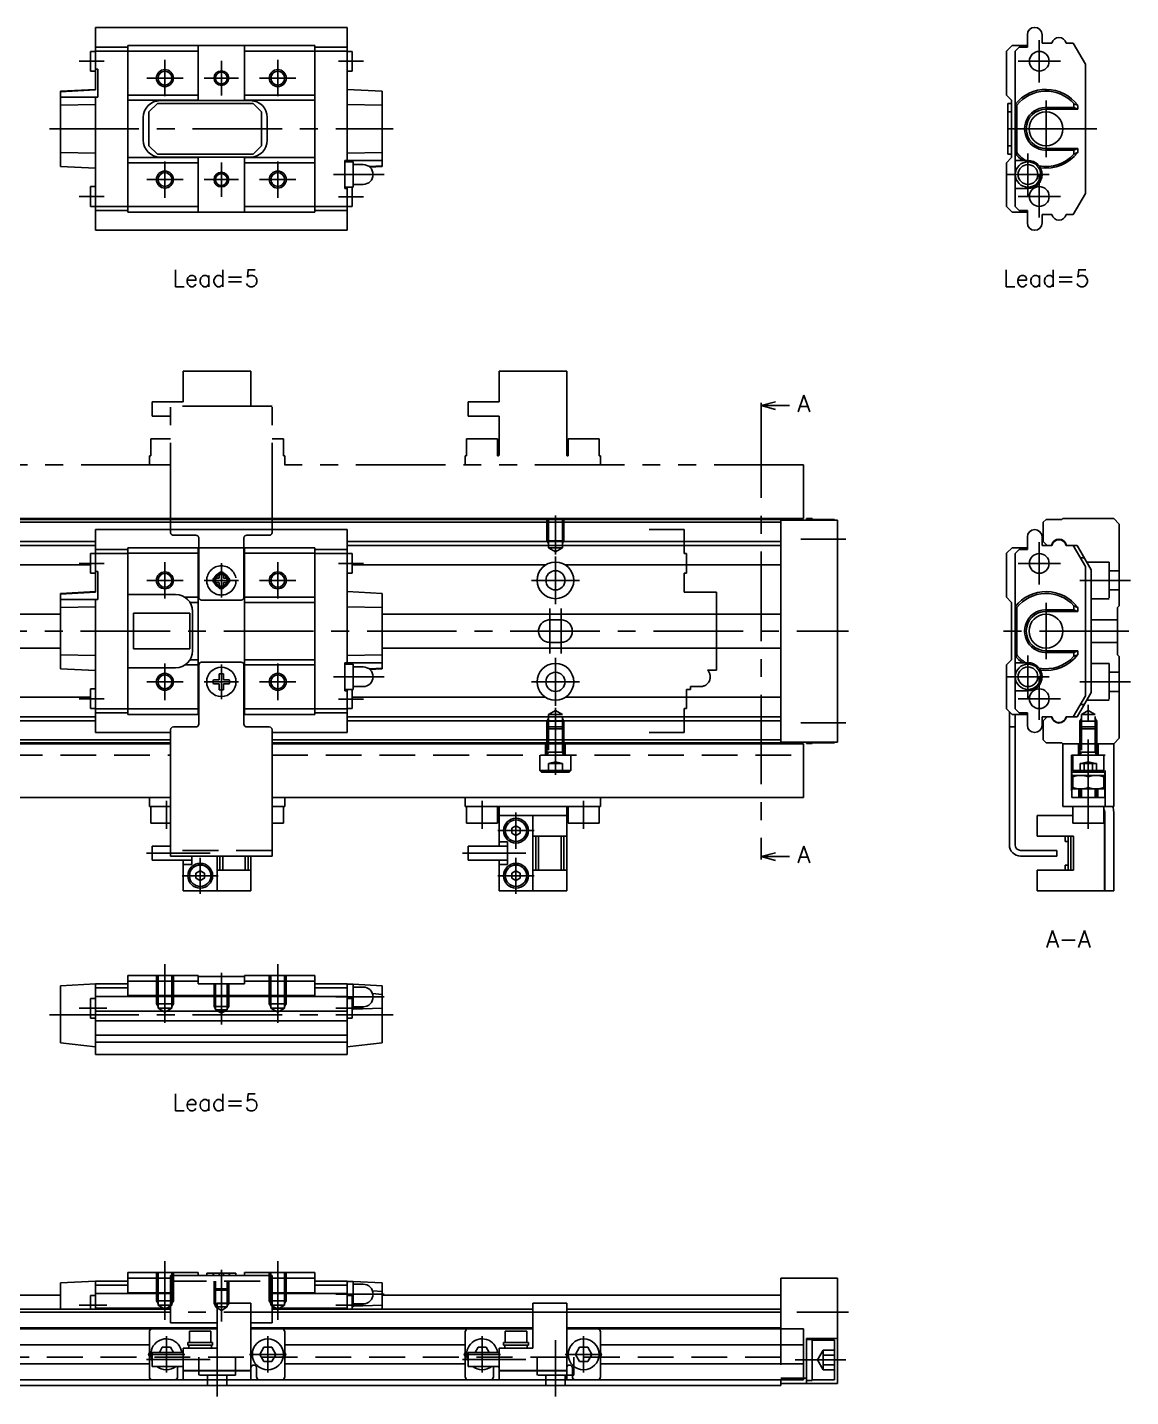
# Model space of a CAD drawing. Extents: x -2 to 387, y -8 to 258.
# Drawn here: x 191.8 to 387.4, y 15.5 to 258.4 of the extents above; entities that cross this region are included whole.
import ezdxf

# ---------------------------------------------------------------- set-up
doc = ezdxf.new("R2010")
doc.units = 0
doc.header["$LTSCALE"] = 0.5
for name, pattern in [('CENTER', [50.8, 31.75, -6.35, 6.35, -6.35]), ('DASHED', [19.05, 12.7, -6.35]), ('PHANTOM', [63.5, 31.75, -6.35, 6.35, -6.35, 6.35, -6.35])]:
    doc.linetypes.add(name, pattern=pattern)
for name, color, linetype in [('MSM_CENTER', 1, 'CENTER'), ('MSM_CONTINUOUS', 7, 'CONTINUOUS'), ('MSM_DASHED', 4, 'DASHED'), ('MSM_IMAGINARY', 6, 'PHANTOM'), ('MSM_NARROW', 5, 'CONTINUOUS'), ('MSM_PART_NUMBER', 7, 'CONTINUOUS')]:
    doc.layers.add(name, color=color, linetype=linetype)
doc.styles.get("Standard").update_dxf_attribs({"font": 'txt.shx', "height": 3, "bigfont": 'bigfont.shx'})

msp = doc.modelspace()

# ---------------------------------------------------------------- linework, layer by layer
at = {"layer": 'MSM_CENTER'}
for p, q in [((371.2, 248.65), (371.2, 256.15)), ((216.15, 246.17), (216.15, 252.63)), ((236.15, 246.17), (236.15, 252.63)), ((200.95, 252.4), (205.35, 252.4)), ((226.15, 246.34), (226.15, 252.46)), ((246.95, 252.4), (251.35, 252.4)), ((374.95, 252.4), (367.45, 252.4)), ((219.38, 249.4), (212.92, 249.4)), ((229.21, 249.4), (223.09, 249.4)), ((239.38, 249.4), (232.92, 249.4)), ((372.4, 235.4), (372.4, 245.4)), ((195.65, 240.4), (256.65, 240.4)), ((381.4, 240.4), (363.6, 240.4)), ((369.2, 228.55), (369.2, 236.05)), ((216.15, 228.17), (216.15, 234.63)), ((226.15, 228.34), (226.15, 234.46)), ((236.15, 228.17), (236.15, 234.63)), ((219.38, 231.4), (212.92, 231.4)), ((229.21, 231.4), (223.09, 231.4)), ((239.38, 231.4), (232.92, 231.4)), ((255.05, 232.3), (246.05, 232.3)), ((372.95, 232.3), (365.45, 232.3)), ((371.2, 224.65), (371.2, 232.15)), ((200.95, 228.4), (205.35, 228.4)), ((246.95, 228.35), (251.35, 228.35)), ((374.95, 228.4), (367.45, 228.4)), ((321.9, 190.8), (321.9, 111.8)), ((285.4, 171.8), (285.4, 164.89)), ((328.9, 167.6), (336.9, 167.6)), ((371.2, 159.55), (371.2, 167.05)), ((200.95, 163.3), (205.35, 163.3)), ((216.15, 157.07), (216.15, 163.53)), ((226.15, 157.24), (226.15, 163.36)), ((236.15, 157.07), (236.15, 163.53)), ((246.95, 163.3), (251.35, 163.3)), ((285.4, 156.05), (285.4, 164.55)), ((374.95, 163.3), (367.45, 163.3)), ((219.38, 160.3), (212.92, 160.3)), ((229.21, 160.3), (223.09, 160.3)), ((239.38, 160.3), (232.92, 160.3)), ((281.15, 160.3), (289.65, 160.3)), ((387.4, 160.3), (378.4, 160.3)), ((372.4, 146.3), (372.4, 156.3)), ((284.4, 155.3), (284.4, 147.3)), ((286.4, 155.3), (286.4, 147.3)), ((-2, 151.3), (337.4, 151.3)), ((387.1, 151.3), (364.3, 151.3)), ((285.4, 138.05), (285.4, 146.55)), ((369.2, 139.45), (369.2, 146.95)), ((216.15, 139.07), (216.15, 145.53)), ((226.15, 139.24), (226.15, 145.36)), ((236.15, 139.07), (236.15, 145.53)), ((219.38, 142.3), (212.92, 142.3)), ((229.21, 142.3), (223.09, 142.3)), ((239.38, 142.3), (232.92, 142.3)), ((255.05, 143.2), (246.05, 143.2)), ((281.15, 142.3), (289.65, 142.3)), ((372.95, 143.2), (365.45, 143.2)), ((371.2, 135.55), (371.2, 143.05)), ((387.4, 142.3), (378.4, 142.3)), ((200.95, 139.3), (205.35, 139.3)), ((246.95, 139.25), (251.35, 139.25)), ((374.95, 139.3), (367.45, 139.3)), ((285.4, 137.71), (285.4, 125.8)), ((379.9, 116.2), (379.9, 138.21)), ((328.9, 135), (336.9, 135)), ((217.15, 116.8), (217.15, 125.82)), ((235.15, 116.8), (235.15, 125.82)), ((216.4, 116.2), (216.4, 121.2)), ((272.4, 116.2), (272.4, 121.2)), ((278.4, 112.7), (278.4, 119.1)), ((290.4, 116.2), (290.4, 121.2)), ((275.2, 115.9), (281.6, 115.9)), ((212.9, 111.9), (224.15, 111.9)), ((268.9, 111.9), (280.15, 111.9)), ((222.4, 104.7), (222.4, 111.1)), ((278.4, 104.7), (278.4, 111.1)), ((219.2, 107.9), (225.6, 107.9)), ((275.2, 107.9), (281.6, 107.9)), ((216.15, 92.2), (216.15, 81.8)), ((226.15, 90.7), (226.15, 81.5)), ((236.15, 92.2), (236.15, 81.8)), ((255.05, 86.4), (246.45, 86.4)), ((195.65, 83.2), (256.65, 83.2)), ((200.95, 84.4), (205.85, 84.4)), ((246.45, 84.4), (251.35, 84.4)), ((216.15, 39.5), (216.15, 29.1)), ((236.15, 39.5), (236.15, 29.1)), ((226.15, 38), (226.15, 28.8)), ((200.95, 31.7), (205.85, 31.7)), ((255.05, 33.7), (246.45, 33.7)), ((246.45, 31.7), (251.35, 31.7)), ((-2, 30.5), (337.4, 30.5)), ((216.4, 19.75), (216.4, 26.25)), ((225.4, 15.5), (225.4, 25.5)), ((234.4, 19.75), (234.4, 26.25)), ((272.4, 19.75), (272.4, 26.25)), ((285.4, 15.5), (285.4, 25.5)), ((290.4, 19.75), (290.4, 26.25)), ((212.9, 22.1), (224.15, 22.1)), ((213.15, 23), (219.65, 23)), ((231.15, 23), (237.65, 23)), ((268.9, 22.1), (280.15, 22.1)), ((269.15, 23), (275.65, 23)), ((287.15, 23), (293.65, 23)), ((327.9, 22), (336.9, 22))]:
    msp.add_line(p, q, dxfattribs=at)
at = {"layer": 'MSM_CONTINUOUS'}
for p, q in [((203.85, 258.4), (203.85, 247.33)), ((248.45, 258.4), (203.85, 258.4)), ((248.45, 258.4), (248.45, 234.8)), ((242.75, 255.2), (209.55, 255.2)), ((209.55, 255.2), (209.55, 225.6)), ((222.05, 245.4), (222.05, 255.2)), ((230.25, 255.2), (230.25, 245.4)), ((242.75, 255.2), (242.75, 225.6)), ((366.4, 255.2), (365.4, 254.2)), ((368.97, 255.2), (366.4, 255.2)), ((368.97, 254.9), (368.97, 255.2)), ((369.1, 257.1), (369.1, 254.9)), ((371.7, 255.6), (371.7, 257.1)), ((373.44, 255.6), (371.7, 255.6)), ((377.24, 255.6), (375.96, 255.6)), ((379.4, 251.86), (377.24, 255.6)), ((202.95, 254.15), (202.95, 250.65)), ((203.85, 254.15), (202.95, 254.15)), ((209.55, 254.9), (203.85, 254.9)), ((209.55, 254.19), (203.85, 254.19)), ((222.05, 254.2), (209.55, 254.2)), ((242.75, 254.2), (230.25, 254.2)), ((248.45, 254.9), (242.75, 254.9)), ((248.45, 254.19), (242.75, 254.19)), ((249.35, 254.15), (248.45, 254.15)), ((249.35, 254.15), (249.35, 250.65)), ((365.4, 254.2), (365.4, 246.4)), ((367.61, 254.9), (366.9, 254.19)), ((366.9, 254.19), (366.9, 226.61)), ((369.1, 254.9), (367.61, 254.9)), ((202.95, 250.65), (203.85, 250.65)), ((204.25, 251), (203.85, 251)), ((204.25, 251), (204.25, 246)), ((248.45, 250.65), (249.35, 250.65)), ((379.4, 228.94), (379.4, 251.86)), ((203.85, 247.4), (197.65, 247.08)), ((203.85, 247.33), (197.65, 246.96)), ((197.65, 233.72), (197.65, 247.08)), ((197.65, 246), (204.25, 246)), ((203.85, 246), (203.85, 222.4)), ((222.05, 246.4), (209.55, 246.4)), ((222.05, 245.5), (209.55, 245.5)), ((215.3, 245.4), (231.3, 245.4)), ((242.75, 246.4), (230.25, 246.4)), ((242.75, 245.5), (230.25, 245.5)), ((254.65, 247.08), (248.45, 247.4)), ((254.65, 247.08), (254.65, 233.72)), ((365.4, 246.4), (366.3, 245.5)), ((366.3, 245.5), (366.3, 235.3)), ((203.85, 244.73), (197.65, 244.59)), ((214.8, 244.9), (213.3, 243.4)), ((213.3, 243.4), (213.3, 237.4)), ((231.8, 244.9), (214.8, 244.9)), ((233.3, 243.4), (231.8, 244.9)), ((233.3, 237.4), (233.3, 243.4)), ((254.65, 244.59), (248.45, 244.73)), ((366.3, 244.9), (365.6, 244.9)), ((365.6, 235.9), (365.6, 244.9)), ((366.3, 243.4), (365.6, 243.4)), ((367.2, 244.59), (366.9, 244.73)), ((367.2, 244.59), (367.2, 236.21)), ((372.4, 243.9), (378.02, 243.9)), ((377.36, 244.19), (372.72, 244.19)), ((377.36, 244.87), (377.36, 244.19)), ((378.02, 243.9), (377.36, 244.19)), ((378.02, 244.57), (378.02, 243.9)), ((212.3, 238.4), (212.3, 242.4)), ((234.3, 242.4), (234.3, 238.4)), ((197.65, 236.21), (203.85, 236.07)), ((213.3, 237.4), (214.8, 235.9)), ((214.8, 235.9), (231.8, 235.9)), ((231.8, 235.9), (233.3, 237.4)), ((248.45, 236.07), (254.65, 236.21)), ((366.3, 237.4), (365.6, 237.4)), ((366.3, 235.9), (365.6, 235.9)), ((366.9, 236.07), (367.2, 236.21)), ((372.4, 236.9), (378.02, 236.9)), ((372.72, 236.61), (377.36, 236.61)), ((377.36, 236.61), (378.02, 236.9)), ((377.36, 236.61), (377.36, 235.93)), ((378.02, 236.9), (378.02, 236.23)), ((197.65, 233.72), (203.85, 233.4)), ((222.05, 235.3), (209.55, 235.3)), ((222.05, 234.4), (209.55, 234.4)), ((231.3, 235.4), (215.3, 235.4)), ((222.05, 225.6), (222.05, 235.4)), ((230.25, 235.4), (230.25, 225.6)), ((242.75, 235.3), (230.25, 235.3)), ((242.75, 234.4), (230.25, 234.4)), ((248.05, 234.8), (248.05, 229.8)), ((254.65, 234.8), (248.05, 234.8)), ((249.55, 234.55), (248.05, 234.55)), ((249.55, 230.05), (249.55, 234.55)), ((251.3, 234.05), (249.55, 234.05)), ((252.35, 233.7), (254.65, 233.84)), ((252.46, 233.61), (254.65, 233.72)), ((366.3, 235.3), (365.4, 234.4)), ((365.4, 234.4), (365.4, 226.6)), ((366.9, 234.8), (369.2, 234.8)), ((202.95, 230.15), (202.95, 226.65)), ((203.85, 230.15), (202.95, 230.15)), ((248.05, 230.05), (249.55, 230.05)), ((248.45, 229.8), (248.05, 229.8)), ((248.45, 230.05), (248.45, 222.4)), ((249.35, 230.05), (249.35, 226.65)), ((249.55, 230.55), (251.3, 230.55)), ((369.2, 229.8), (366.9, 229.8)), ((377.24, 225.2), (379.4, 228.94)), ((202.95, 226.65), (203.85, 226.65)), ((209.55, 226.61), (203.85, 226.61)), ((209.55, 225.9), (203.85, 225.9)), ((222.05, 226.6), (209.55, 226.6)), ((242.75, 226.6), (230.25, 226.6)), ((248.45, 226.61), (242.75, 226.61)), ((248.45, 225.9), (242.75, 225.9)), ((248.45, 226.65), (249.35, 226.65)), ((365.4, 226.6), (366.4, 225.6)), ((366.9, 226.61), (367.61, 225.9)), ((367.61, 225.9), (369.1, 225.9)), ((368.97, 225.6), (368.97, 225.9)), ((369.1, 225.9), (369.1, 223.7)), ((242.75, 225.6), (209.55, 225.6)), ((366.4, 225.6), (368.97, 225.6)), ((371.7, 223.7), (371.7, 225.2)), ((371.7, 225.2), (373.44, 225.2)), ((375.96, 225.2), (377.24, 225.2)), ((203.85, 222.4), (248.45, 222.4)), ((321.9, 191.3), (324.4, 191.97)), ((321.9, 191.8), (321.9, 190.8)), ((324.4, 190.63), (321.9, 191.3)), ((321.9, 191.3), (326.9, 191.3)), ((325.4, 171.3), (125.4, 171.3)), ((325.4, 171.1), (125.4, 171.1)), ((325.4, 170.6), (125.4, 170.6)), ((325.4, 171.3), (325.4, 131.3)), ((335.4, 171), (325.4, 171)), ((329.9, 171), (329.9, 171.25)), ((329.9, 171.25), (330.9, 171.25)), ((330.9, 171), (330.9, 171.25)), ((330.9, 171.1), (334.9, 171.1)), ((334.9, 171), (334.9, 171.1)), ((335.4, 171), (335.4, 131.6)), ((371.9, 170.6), (372.4, 171.1)), ((371.9, 167.2), (371.9, 170.6)), ((372.4, 171.1), (375.2, 171.1)), ((375.2, 171.1), (375.4, 171.3)), ((375.4, 171.3), (384.4, 171.3)), ((384.4, 171.3), (385.4, 170.3)), ((385.4, 170.3), (385.4, 155.8)), ((203.85, 169.3), (203.85, 158.23)), ((248.45, 169.3), (203.85, 169.3)), ((248.45, 169.3), (248.45, 145.7)), ((369.1, 168), (369.1, 165.8)), ((371.7, 166.5), (371.7, 168)), ((203.85, 167.2), (125.4, 167.2)), ((203.85, 166.5), (125.4, 166.5)), ((209.55, 165.8), (203.85, 165.8)), ((242.75, 166.1), (209.55, 166.1)), ((209.55, 166.1), (209.55, 136.5)), ((222.05, 136.5), (222.05, 166.1)), ((230.25, 166.1), (230.25, 136.5)), ((242.75, 166.1), (242.75, 136.5)), ((248.45, 165.8), (242.75, 165.8)), ((325.4, 167.2), (248.45, 167.2)), ((325.4, 166.5), (248.45, 166.5)), ((366.4, 166.1), (365.4, 165.1)), ((368.97, 166.1), (366.4, 166.1)), ((367.61, 165.8), (366.9, 165.09)), ((369.1, 165.8), (367.61, 165.8)), ((368.97, 165.8), (368.97, 166.1)), ((373.44, 166.5), (371.7, 166.5)), ((372.6, 166.5), (371.9, 167.2)), ((377.9, 166.5), (375.96, 166.5)), ((379.4, 162.76), (377.24, 166.5)), ((380.4, 162.17), (377.9, 166.5)), ((202.95, 163.04), (167.15, 163.04)), ((202.95, 165.05), (202.95, 161.55)), ((203.85, 165.05), (202.95, 165.05)), ((209.55, 165.09), (203.85, 165.09)), ((222.05, 165.1), (209.55, 165.1)), ((242.75, 165.1), (230.25, 165.1)), ((248.45, 165.09), (242.75, 165.09)), ((249.35, 165.05), (248.45, 165.05)), ((249.35, 165.05), (249.35, 161.55)), ((283.65, 163.04), (249.35, 163.04)), ((325.4, 163.04), (287.15, 163.04)), ((365.4, 165.1), (365.4, 157.3)), ((366.9, 165.09), (366.9, 137.51)), ((379.17, 164.3), (378.51, 164.3)), ((379.4, 139.84), (379.4, 162.76)), ((202.95, 161.55), (203.85, 161.55)), ((204.25, 161.9), (203.85, 161.9)), ((204.25, 161.9), (204.25, 156.9)), ((248.45, 161.55), (249.35, 161.55)), ((380.4, 140.43), (380.4, 162.17)), ((203.85, 158.3), (197.65, 157.98)), ((203.85, 158.23), (197.65, 157.86)), ((197.65, 144.62), (197.65, 157.98)), ((254.65, 157.98), (248.45, 158.3)), ((254.65, 157.98), (254.65, 144.62)), ((204.25, 156.9), (197.65, 156.9)), ((203.85, 155.63), (197.65, 155.49)), ((203.85, 156.9), (203.85, 133.3)), ((218.05, 157.8), (209.55, 157.8)), ((222.05, 157.3), (219.71, 157.3)), ((222.05, 156.4), (220.59, 156.4)), ((242.75, 157.3), (230.25, 157.3)), ((242.75, 156.4), (230.25, 156.4)), ((254.65, 155.49), (248.45, 155.63)), ((365.4, 157.3), (366.3, 156.4)), ((366.3, 156.4), (366.3, 146.2)), ((367.2, 155.49), (366.9, 155.63)), ((367.2, 155.49), (367.2, 147.11)), ((377.36, 155.77), (377.36, 155.09)), ((378.02, 155.47), (378.02, 154.8)), ((385.4, 155.8), (385.1, 155.5)), ((385.1, 155.5), (385.1, 147.1)), ((197.65, 154.3), (133.4, 154.3)), ((210.55, 154.46), (210.55, 148.14)), ((220.55, 154.46), (210.55, 154.46)), ((220.55, 154.46), (220.55, 148.14)), ((221.05, 154.8), (221.05, 147.8)), ((325.4, 154.3), (254.65, 154.3)), ((372.4, 154.8), (378.02, 154.8)), ((377.36, 155.09), (372.72, 155.09)), ((378.02, 154.8), (377.36, 155.09)), ((133.4, 148.3), (197.65, 148.3)), ((254.65, 148.3), (325.4, 148.3)), ((197.65, 147.11), (203.85, 146.97)), ((210.55, 148.14), (220.55, 148.14)), ((222.05, 146.2), (220.59, 146.2)), ((229.65, 145.8), (222.65, 145.8)), ((242.75, 146.2), (230.25, 146.2)), ((248.45, 146.97), (254.65, 147.11)), ((366.3, 146.2), (365.4, 145.3)), ((366.9, 146.97), (367.2, 147.11)), ((372.4, 147.8), (378.02, 147.8)), ((372.72, 147.51), (377.36, 147.51)), ((377.36, 147.51), (378.02, 147.8)), ((377.36, 147.51), (377.36, 146.83)), ((378.02, 147.8), (378.02, 147.13)), ((385.1, 147.1), (385.4, 146.8)), ((385.4, 146.8), (385.4, 132.3)), ((197.65, 144.62), (203.85, 144.3)), ((209.55, 144.8), (218.05, 144.8)), ((222.05, 145.3), (219.71, 145.3)), ((222.15, 134.8), (222.15, 145.3)), ((225.78, 143.7), (225.78, 142.67)), ((226.52, 142.67), (226.52, 143.7)), ((230.15, 145.3), (230.15, 134.8)), ((242.75, 145.3), (230.25, 145.3)), ((254.65, 145.7), (248.05, 145.7)), ((248.05, 145.7), (248.05, 140.7)), ((249.55, 145.45), (248.05, 145.45)), ((249.55, 140.95), (249.55, 145.45)), ((251.3, 144.95), (249.55, 144.95)), ((252.35, 144.6), (254.65, 144.74)), ((252.46, 144.51), (254.65, 144.62)), ((365.4, 145.3), (365.4, 137.5)), ((366.9, 145.7), (369.2, 145.7)), ((202.95, 141.05), (202.95, 137.55)), ((203.85, 141.05), (202.95, 141.05)), ((225.78, 142.67), (224.75, 142.67)), ((224.75, 141.93), (225.78, 141.93)), ((225.78, 141.93), (225.78, 140.9)), ((227.55, 142.67), (226.52, 142.67)), ((226.52, 140.9), (226.52, 141.93)), ((226.52, 141.93), (227.55, 141.93)), ((248.05, 140.95), (249.55, 140.95)), ((248.45, 140.95), (248.45, 133.3)), ((249.35, 140.95), (249.35, 137.55)), ((249.55, 141.45), (251.3, 141.45)), ((202.95, 139.56), (167.15, 139.56)), ((248.45, 140.7), (248.05, 140.7)), ((283.65, 139.56), (249.35, 139.56)), ((325.4, 139.56), (287.15, 139.56)), ((369.2, 140.7), (366.9, 140.7)), ((377.24, 136.1), (379.4, 139.84)), ((377.9, 136.1), (380.4, 140.43)), ((203.85, 136.1), (125.4, 136.1)), ((202.95, 137.55), (203.85, 137.55)), ((209.55, 137.51), (203.85, 137.51)), ((209.55, 136.8), (203.85, 136.8)), ((222.05, 137.5), (209.55, 137.5)), ((222.15, 136.5), (209.55, 136.5)), ((242.75, 136.5), (230.15, 136.5)), ((242.75, 137.5), (230.25, 137.5)), ((248.45, 137.51), (242.75, 137.51)), ((248.45, 136.8), (242.75, 136.8)), ((248.45, 137.55), (249.35, 137.55)), ((325.4, 136.1), (248.45, 136.1)), ((365.4, 137.5), (366.4, 136.5)), ((365.9, 137), (365.9, 113.4)), ((366.4, 136.5), (368.97, 136.5)), ((366.9, 137.51), (367.61, 136.8)), ((366.9, 113.4), (366.9, 136.5)), ((367.61, 136.8), (369.1, 136.8)), ((368.97, 136.5), (368.97, 136.8)), ((369.1, 136.8), (369.1, 134.6)), ((371.7, 134.6), (371.7, 136.1)), ((371.7, 136.1), (373.44, 136.1)), ((371.9, 135.4), (372.6, 136.1)), ((375.96, 136.1), (377.9, 136.1)), ((379.17, 138.3), (378.51, 138.3)), ((203.85, 135.4), (125.4, 135.4)), ((217.15, 133.8), (217.15, 111.4)), ((217.65, 134.3), (221.65, 134.3)), ((230.65, 134.3), (234.65, 134.3)), ((235.15, 133.8), (235.15, 111.4)), ((325.4, 135.4), (248.45, 135.4)), ((365.9, 134.3), (366.9, 134.3)), ((371.9, 132), (371.9, 135.4)), ((217.15, 131.3), (121.4, 131.3)), ((217.15, 132), (125.4, 132)), ((217.15, 131.5), (125.4, 131.5)), ((203.85, 133.3), (217.15, 133.3)), ((235.15, 133.3), (248.45, 133.3)), ((325.4, 132), (235.15, 132)), ((325.4, 131.5), (235.15, 131.5)), ((329.4, 131.3), (235.15, 131.3)), ((335.4, 131.6), (325.4, 131.6)), ((329.4, 131.3), (329.4, 121.8)), ((329.9, 131.6), (329.9, 131.35)), ((329.9, 131.35), (330.9, 131.35)), ((330.9, 131.6), (330.9, 131.35)), ((330.9, 131.5), (334.9, 131.5)), ((334.9, 131.6), (334.9, 131.5)), ((372.4, 131.5), (371.9, 132)), ((375.2, 131.5), (372.4, 131.5)), ((375.4, 131.3), (375.2, 131.5)), ((375.4, 120.2), (375.4, 131.3)), ((384.4, 131.3), (375.4, 131.3)), ((385.4, 132.3), (384.4, 131.3)), ((384.4, 120.2), (384.4, 131.3)), ((377, 126.3), (382.8, 126.3)), ((377, 121.8), (377, 126.3)), ((377.15, 125.7), (382.65, 125.7)), ((377.15, 125.7), (377.15, 123.3)), ((379.9, 123.55), (379.9, 125.45)), ((382.65, 123.3), (382.65, 125.7)), ((382.8, 121.8), (382.8, 126.3)), ((217.15, 121.8), (121.4, 121.8)), ((213.4, 120.2), (213.4, 121.8)), ((329.4, 121.8), (235.15, 121.8)), ((237.4, 120.2), (237.4, 121.8)), ((269.4, 120.2), (269.4, 121.8)), ((293.4, 120.2), (293.4, 121.8)), ((382.8, 123.3), (377, 123.3)), ((377, 121.8), (382.8, 121.8)), ((378.2, 121.8), (378.2, 123.3)), ((378.4, 123.3), (378.4, 121.8)), ((381.59, 123.31), (381.27, 123.3)), ((381.4, 121.8), (381.4, 123.3)), ((381.6, 123.3), (381.6, 121.8)), ((217.15, 120.2), (213.4, 120.2)), ((213.65, 120.2), (213.65, 117.2)), ((237.4, 120.2), (235.15, 120.2)), ((237.15, 117.2), (237.15, 120.2)), ((293.4, 120.2), (269.4, 120.2)), ((269.65, 120.2), (269.65, 117.2)), ((275.15, 117.2), (275.15, 120.2)), ((275.4, 113.15), (275.4, 120.07)), ((287.4, 120.07), (287.4, 105.2)), ((287.65, 120.2), (287.65, 117.2)), ((293.15, 117.2), (293.15, 120.2)), ((384.4, 120.2), (375.4, 120.2)), ((377.15, 120.2), (377.15, 117.2)), ((382.65, 117.2), (382.65, 120.2)), ((382.8, 119.2), (382.8, 105.2)), ((384.4, 105.2), (384.4, 119.2)), ((213.65, 117.2), (217.15, 117.2)), ((235.15, 117.2), (237.15, 117.2)), ((269.65, 117.2), (275.15, 117.2)), ((287.4, 118.6), (275.4, 118.6)), ((278.4, 116.77), (277.65, 116.33)), ((279.15, 116.33), (278.4, 116.77)), ((281.4, 118.6), (281.4, 105.2)), ((287.65, 117.2), (293.15, 117.2)), ((377.15, 118.6), (370.8, 118.6)), ((370.8, 118.6), (370.8, 114.9)), ((377.15, 117.2), (382.65, 117.2)), ((382.75, 118.6), (382.65, 118.6)), ((382.75, 105.2), (382.75, 118.6)), ((382.75, 118.55), (382.8, 118.55)), ((277.65, 116.33), (277.65, 115.47)), ((277.65, 115.47), (278.4, 115.03)), ((278.4, 115.03), (279.15, 115.47)), ((279.15, 116.33), (279.15, 115.47)), ((287.4, 114.9), (281.4, 114.9)), ((281.9, 108.9), (281.9, 114.9)), ((282.4, 108.9), (282.4, 114.9)), ((286.4, 108.9), (286.4, 114.9)), ((286.9, 108.9), (286.9, 114.9)), ((370.8, 114.9), (377.3, 114.9)), ((375.8, 114.9), (375.8, 114)), ((376.3, 108.9), (376.3, 114.9)), ((376.8, 108.9), (376.8, 114.9)), ((377.3, 114.9), (377.3, 108.9)), ((213.9, 113.15), (213.9, 110.65)), ((217.15, 113.15), (213.9, 113.15)), ((269.9, 113.15), (269.9, 110.65)), ((276.9, 113.15), (269.9, 113.15)), ((276.9, 113.9), (275.4, 113.9)), ((276.9, 109.9), (276.9, 113.9)), ((321.9, 111.3), (324.4, 111.97)), ((321.9, 111.8), (321.9, 110.8)), ((374.3, 112.4), (367.9, 112.4)), ((374.3, 111.4), (374.3, 112.4)), ((375.8, 114), (376.3, 114)), ((213.9, 110.65), (220.9, 110.65)), ((235.15, 111.4), (217.15, 111.4)), ((219.4, 105.2), (219.4, 110.65)), ((219.4, 109.9), (220.9, 109.9)), ((220.9, 109.9), (220.9, 111.4)), ((225.4, 111.4), (225.4, 105.2)), ((225.9, 108.9), (225.9, 111.4)), ((226.4, 108.9), (226.4, 111.4)), ((230.4, 108.9), (230.4, 111.4)), ((230.9, 108.9), (230.9, 111.4)), ((231.4, 111.4), (231.4, 105.2)), ((269.9, 110.65), (276.9, 110.65)), ((275.4, 105.2), (275.4, 110.65)), ((275.4, 109.9), (276.9, 109.9)), ((324.4, 110.63), (321.9, 111.3)), ((321.9, 111.3), (326.9, 111.3)), ((367.9, 111.4), (374.3, 111.4)), ((375.8, 109.8), (375.8, 108.9)), ((376.3, 109.8), (375.8, 109.8)), ((222.4, 108.77), (221.65, 108.33)), ((221.65, 108.33), (221.65, 107.47)), ((221.65, 107.47), (222.4, 107.03)), ((223.15, 108.33), (222.4, 108.77)), ((222.4, 107.03), (223.15, 107.47)), ((223.15, 108.33), (223.15, 107.47)), ((231.4, 108.9), (225.4, 108.9)), ((278.4, 108.77), (277.65, 108.33)), ((277.65, 108.33), (277.65, 107.47)), ((277.65, 107.47), (278.4, 107.03)), ((279.15, 108.33), (278.4, 108.77)), ((278.4, 107.03), (279.15, 107.47)), ((279.15, 108.33), (279.15, 107.47)), ((287.4, 108.9), (281.4, 108.9)), ((377.3, 108.9), (370.8, 108.9)), ((370.8, 108.9), (370.8, 105.2)), ((231.4, 105.2), (219.4, 105.2)), ((287.4, 105.2), (275.4, 105.2)), ((370.8, 105.2), (382.75, 105.2)), ((382.75, 105.25), (382.8, 105.25)), ((382.8, 105.2), (384.4, 105.2)), ((222.05, 90.2), (209.55, 90.2)), ((209.55, 90.2), (209.55, 86.63)), ((222.05, 88.7), (222.05, 90.2)), ((222.05, 90), (230.25, 90)), ((230.25, 88.7), (230.25, 90.2)), ((242.75, 90.2), (230.25, 90.2)), ((242.75, 90.2), (242.75, 86.63)), ((197.65, 88.4), (203.85, 88.7)), ((197.65, 78.24), (197.65, 88.4)), ((209.55, 88.7), (203.85, 88.7)), ((203.85, 88.7), (203.85, 76.2)), ((209.55, 87.99), (203.85, 87.99)), ((222.05, 89.2), (209.55, 89.2)), ((222.05, 88.7), (230.25, 88.7)), ((242.75, 89.2), (230.25, 89.2)), ((248.45, 88.7), (242.75, 88.7)), ((248.45, 87.99), (242.75, 87.99)), ((248.45, 88.7), (249.47, 88.65)), ((248.45, 88.7), (248.45, 76.2)), ((249.55, 88.65), (248.45, 88.65)), ((249.55, 88.65), (254.65, 88.4)), ((249.55, 84.15), (249.55, 88.65)), ((251.3, 88.15), (249.55, 88.15)), ((254.65, 88.4), (254.65, 78.24)), ((203.85, 86.15), (202.95, 86.15)), ((202.95, 86.15), (202.95, 82.65)), ((248.45, 86.5), (203.85, 86.5)), ((242.75, 86.63), (209.55, 86.63)), ((249.35, 86.15), (248.45, 86.15)), ((249.35, 86.15), (249.35, 82.65)), ((254.65, 86.83), (252.95, 86.99)), ((202.95, 82.65), (203.85, 82.65)), ((248.45, 83.9), (203.85, 83.9)), ((248.45, 82.65), (249.35, 82.65)), ((249.35, 84.15), (249.55, 84.15)), ((249.55, 84.65), (251.3, 84.65)), ((249.55, 84.23), (254.65, 84.43)), ((248.45, 82.16), (203.85, 82.16)), ((203.85, 77.58), (197.65, 78.24)), ((248.45, 79.64), (203.85, 79.64)), ((248.45, 78.36), (203.85, 78.36)), ((254.65, 78.24), (248.45, 77.58)), ((248.45, 76.2), (203.85, 76.2)), ((209.55, 37.5), (209.55, 33.93)), ((222.05, 37.5), (209.55, 37.5)), ((217.15, 36.5), (209.55, 36.5)), ((235.15, 37), (217.15, 37)), ((217.15, 37), (217.15, 28.6)), ((222.05, 37), (222.05, 37.5)), ((223.55, 37.4), (223.55, 37)), ((228.75, 37.4), (223.55, 37.4)), ((228.75, 37), (228.75, 37.4)), ((242.75, 37.5), (230.25, 37.5)), ((230.25, 37.5), (230.25, 37)), ((235.15, 37), (235.15, 28.6)), ((242.75, 36.5), (235.15, 36.5)), ((242.75, 37.5), (242.75, 33.93)), ((335.4, 36.5), (325.4, 36.5)), ((325.4, 36.5), (325.4, 27.5)), ((335.4, 36.5), (335.4, 17.8)), ((197.65, 35.7), (203.85, 36)), ((197.65, 31), (197.65, 35.7)), ((209.55, 36), (203.85, 36)), ((203.85, 36), (203.85, 31)), ((209.55, 35.29), (203.85, 35.29)), ((248.45, 36), (242.75, 36)), ((248.45, 35.29), (242.75, 35.29)), ((248.45, 36), (249.47, 35.95)), ((248.45, 36), (248.45, 31)), ((249.55, 35.95), (248.45, 35.95)), ((249.55, 35.95), (254.65, 35.7)), ((249.55, 31.45), (249.55, 35.95)), ((251.3, 35.45), (249.55, 35.45)), ((254.65, 34.13), (252.95, 34.29)), ((254.65, 35.7), (254.65, 31)), ((197.65, 33.5), (127.4, 33.5)), ((203.85, 33.45), (202.95, 33.45)), ((202.95, 33.45), (202.95, 31)), ((217.15, 33.8), (203.85, 33.8)), ((217.15, 33.93), (209.55, 33.93)), ((231.4, 32.1), (225.4, 32.1)), ((225.4, 32.1), (225.4, 24.1)), ((231.4, 32.1), (231.4, 18.5)), ((242.75, 33.93), (235.15, 33.93)), ((248.45, 33.8), (235.15, 33.8)), ((249.35, 33.45), (248.45, 33.45)), ((249.35, 33.45), (249.35, 31)), ((249.55, 31.95), (251.3, 31.95)), ((249.55, 31.53), (254.65, 31.73)), ((325.4, 33.5), (254.65, 33.5)), ((287.4, 32.1), (281.4, 32.1)), ((281.4, 32.1), (281.4, 24.1)), ((287.4, 32.1), (287.4, 18.5)), ((217.15, 31), (175.4, 31)), ((217.15, 30.5), (175.4, 30.5)), ((217.15, 31.2), (203.85, 31.2)), ((248.45, 31.2), (235.15, 31.2)), ((281.4, 31), (235.15, 31)), ((281.4, 30.5), (235.15, 30.5)), ((249.35, 31.45), (249.55, 31.45)), ((325.4, 31), (287.4, 31)), ((325.4, 30.5), (287.4, 30.5)), ((225.4, 27.7), (175.4, 27.7)), ((225.4, 27.5), (175.4, 27.5)), ((213.4, 27), (213.4, 19)), ((225.4, 28.6), (217.15, 28.6)), ((220.5, 27.1), (220.5, 25.1)), ((224.3, 27.1), (220.5, 27.1)), ((224.3, 25.1), (224.3, 27.1)), ((235.15, 28.6), (231.4, 28.6)), ((281.4, 27.7), (231.4, 27.7)), ((281.4, 27.5), (231.4, 27.5)), ((237.4, 19), (237.4, 27)), ((269.4, 27), (269.4, 19)), ((276.5, 27.1), (276.5, 25.1)), ((280.3, 27.1), (276.5, 27.1)), ((280.3, 25.1), (280.3, 27.1)), ((325.4, 27.7), (287.4, 27.7)), ((329.4, 27.5), (287.4, 27.5)), ((293.4, 19), (293.4, 27)), ((329.4, 27.5), (329.4, 18.5)), ((213.4, 24.7), (181.4, 24.7)), ((220.2, 25.1), (220.2, 24.6)), ((224.6, 25.1), (220.2, 25.1)), ((224.6, 24.6), (220.2, 24.6)), ((220.4, 24.6), (220.4, 24.1)), ((224.4, 24.1), (224.4, 24.6)), ((224.6, 24.6), (224.6, 25.1)), ((269.4, 24.7), (237.4, 24.7)), ((276.2, 25.1), (276.2, 24.6)), ((280.6, 25.1), (276.2, 25.1)), ((280.6, 24.6), (276.2, 24.6)), ((276.4, 24.6), (276.4, 24.1)), ((280.4, 24.1), (280.4, 24.6)), ((280.6, 24.6), (280.6, 25.1)), ((329.4, 24.7), (293.4, 24.7)), ((335.4, 25.8), (329.9, 25.8)), ((329.9, 25.8), (329.9, 17.8)), ((330.9, 25.65), (329.9, 25.65)), ((330.9, 25.65), (330.9, 18.35)), ((334.9, 25.5), (330.9, 25.5)), ((334.9, 25.5), (334.9, 18.5)), ((213.4, 23.3), (213.22, 23)), ((213.22, 23), (213.4, 22.7)), ((219.4, 23.35), (213.9, 23.35)), ((213.9, 23.35), (213.9, 20.85)), ((215.68, 24.25), (215.16, 23.35)), ((215.68, 24.25), (217.12, 24.25)), ((217.64, 23.35), (217.12, 24.25)), ((225.4, 24.1), (219.4, 24.1)), ((219.4, 18.5), (219.4, 24.1)), ((233.68, 24.25), (232.96, 23)), ((232.96, 23), (233.68, 21.75)), ((233.68, 24.25), (235.12, 24.25)), ((235.84, 23), (235.12, 24.25)), ((235.12, 21.75), (235.84, 23)), ((237.58, 23), (237.4, 23.3)), ((237.4, 22.7), (237.58, 23)), ((269.4, 23.3), (269.22, 23)), ((269.22, 23), (269.4, 22.7)), ((275.4, 23.35), (269.9, 23.35)), ((269.9, 23.35), (269.9, 20.85)), ((271.68, 24.25), (271.16, 23.35)), ((271.68, 24.25), (273.12, 24.25)), ((273.64, 23.35), (273.12, 24.25)), ((281.4, 24.1), (275.4, 24.1)), ((275.4, 18.5), (275.4, 24.1)), ((289.68, 24.25), (288.96, 23)), ((288.96, 23), (289.68, 21.75)), ((289.68, 24.25), (291.12, 24.25)), ((291.84, 23), (291.12, 24.25)), ((291.12, 21.75), (291.84, 23)), ((293.58, 23), (293.4, 23.3)), ((293.4, 22.7), (293.58, 23)), ((213.4, 21.3), (181.4, 21.3)), ((213.9, 20.85), (219.4, 20.85)), ((218.4, 19), (218.4, 20.6)), ((219.4, 20.15), (231.4, 20.15)), ((219.4, 20.1), (231.4, 20.1)), ((219.45, 20.15), (219.45, 20.1)), ((231.35, 20.15), (231.35, 20.1)), ((232.4, 20.6), (232.4, 19)), ((233.68, 21.75), (235.12, 21.75)), ((269.4, 21.3), (237.4, 21.3)), ((269.9, 20.85), (275.4, 20.85)), ((274.4, 19), (274.4, 20.6)), ((275.4, 20.15), (287.4, 20.15)), ((275.4, 20.1), (287.4, 20.1)), ((275.45, 20.15), (275.45, 20.1)), ((287.35, 20.15), (287.35, 20.1)), ((288.4, 20.6), (288.4, 19)), ((289.68, 21.75), (291.12, 21.75)), ((329.4, 21.3), (293.4, 21.3)), ((329.4, 18.5), (121.4, 18.5)), ((325.4, 17.5), (125.4, 17.5)), ((329.9, 18.8), (325.4, 18.8)), ((325.4, 18.5), (325.4, 17.5)), ((335.4, 17.8), (325.4, 17.8)), ((329.9, 18.35), (330.9, 18.35)), ((330.9, 18.5), (334.9, 18.5))]:
    msp.add_line(p, q, dxfattribs=at)
for centre, radius in [((371.2, 252.4), 1.75), ((216.15, 249.4), 1.23), ((226.15, 249.4), 1.06), ((236.15, 249.4), 1.23), ((372.4, 240.4), 3), ((369.2, 232.3), 2.25), ((369.2, 232.3), 1.75), ((216.15, 231.4), 1.23), ((226.15, 231.4), 1.06), ((236.15, 231.4), 1.23), ((371.2, 228.4), 1.75), ((285.4, 160.3), 3.25), ((371.2, 163.3), 1.75), ((216.15, 160.3), 1.23), ((226.15, 160.3), 1.06), ((236.15, 160.3), 1.23), ((285.4, 160.3), 1.7), ((372.4, 151.3), 3), ((216.15, 142.3), 1.23), ((226.15, 142.3), 2.6), ((236.15, 142.3), 1.23), ((285.4, 142.3), 3.25), ((285.4, 142.3), 1.7), ((369.2, 143.2), 2.25), ((369.2, 143.2), 1.75), ((371.2, 139.3), 1.75), ((278.4, 115.9), 2.2), ((278.4, 115.9), 1.9), ((222.4, 107.9), 2.2), ((222.4, 107.9), 1.9), ((278.4, 107.9), 2.2), ((278.4, 107.9), 1.9), ((234.4, 23), 2.75), ((290.4, 23), 2.75)]:
    msp.add_circle(centre, radius, dxfattribs=at)
for centre, radius, start, end in [((370.4, 257.1), 1.3, 0, 180), ((374.7, 255.3), 1.3, 13.3424, 166.6576), ((215.3, 242.4), 3, 90, 180), ((231.3, 242.4), 3, 0, 90), ((372.4, 240.4), 7, 36.5962, 141.7868), ((372.4, 240.4), 6.68, 42.0402, 141.1265), ((372.4, 240.4), 3.8, 85.1074, 274.8926), ((372.4, 240.4), 3.5, 90, 270), ((372.98, 234.21), 11.52, 64.0671, 67.6778), ((215.3, 238.4), 3, 180, 270), ((231.3, 238.4), 3, 270, 0), ((372.4, 240.4), 7, 218.2132, 233.1301), ((372.4, 240.4), 6.68, 218.8735, 237.0286), ((372.4, 240.4), 6.68, 259.3812, 317.9598), ((372.4, 240.4), 7, 261.8617, 323.4038), ((375.27, 241.47), 5.92, 290.6125, 297.6426), ((251.3, 232.3), 1.75, 270, 90), ((369.2, 232.3), 2.5, 270, 90), ((370.4, 223.7), 1.3, 180, 0), ((374.7, 225.5), 1.3, 193.3424, 346.6576), ((370.4, 168), 1.3, 0, 180), ((374.7, 166.3), 1.32, 8.7147, 171.2853), ((374.7, 166.2), 1.3, 13.3424, 166.6576), ((372.4, 151.3), 7, 36.5962, 141.7868), ((372.4, 151.3), 6.68, 42.0402, 141.1265), ((218.05, 154.8), 3, 0, 90), ((372.98, 145.11), 11.52, 64.0671, 67.6778), ((372.4, 151.3), 3.8, 85.1074, 274.8926), ((372.4, 151.3), 3.5, 90, 270), ((218.05, 147.8), 3, 270, 0), ((222.65, 145.3), 0.5, 90, 180), ((229.65, 145.3), 0.5, 0, 90), ((372.4, 151.3), 7, 218.2132, 233.1301), ((372.4, 151.3), 6.68, 218.8735, 237.0286), ((372.4, 151.3), 6.68, 259.3812, 317.9598), ((372.4, 151.3), 7, 261.8617, 323.4038), ((375.27, 152.37), 5.92, 290.6125, 297.6426), ((226.15, 142.3), 1.45, 75.2162, 104.7838), ((251.3, 143.2), 1.75, 270, 90), ((369.2, 143.2), 2.5, 270, 90), ((226.15, 142.3), 1.45, 165.2162, 194.7838), ((226.15, 142.3), 1.45, 255.2162, 284.7838), ((226.15, 142.3), 1.45, 345.2162, 14.7838), ((374.7, 136.3), 1.32, 188.7147, 351.2853), ((374.7, 136.4), 1.3, 193.3424, 346.6576), ((217.65, 133.8), 0.5, 90, 180), ((221.65, 134.8), 0.5, 270, 0), ((230.65, 134.8), 0.5, 180, 270), ((234.65, 133.8), 0.5, 0, 90), ((370.4, 134.6), 1.3, 180, 0), ((378.52, 121.73), 3.97, 69.7438, 110.2562), ((381.27, 121.73), 3.97, 69.7438, 110.2562), ((378.52, 127.27), 3.97, 249.7438, 290.2562), ((381.27, 127.27), 3.97, 249.7438, 290.2562), ((275.14, 119.89), 0.311, 34.723, 88.9034), ((287.66, 119.88), 0.318, 91.7128, 144.6608), ((381.8, 119.2), 1, 0, 31.7883), ((381.8, 119.2), 2.6, 0, 22.6199), ((367.9, 113.4), 2, 180, 270), ((367.9, 113.4), 1, 180, 270), ((251.3, 86.4), 1.75, 270, 90), ((251.3, 33.7), 1.75, 270, 90), ((213.9, 27), 0.5, 90, 180), ((236.9, 27), 0.5, 0, 90), ((269.9, 27), 0.5, 90, 180), ((292.9, 27), 0.5, 0, 90), ((216.4, 23), 2.75, 7.312, 204.62), ((272.4, 23), 2.75, 7.312, 204.62), ((216.4, 23), 2.75, 231.4273, 308.5727), ((218.9, 20.6), 0.5, 150, 180), ((218.9, 20.6), 0.5, 0, 30), ((231.9, 20.6), 0.5, 0, 180), ((272.4, 23), 2.75, 231.4273, 308.5727), ((274.9, 20.6), 0.5, 150, 180), ((274.9, 20.6), 0.5, 0, 30), ((287.9, 20.6), 0.5, 0, 180), ((213.9, 19), 0.5, 180, 270), ((217.9, 19), 0.5, 270, 0), ((232.9, 19), 0.5, 180, 270), ((236.9, 19), 0.5, 270, 0), ((269.9, 19), 0.5, 180, 270), ((273.9, 19), 0.5, 270, 0), ((288.9, 19), 0.5, 180, 270), ((292.9, 19), 0.5, 270, 0)]:
    msp.add_arc(centre, radius, start, end, dxfattribs=at)
at = {"layer": 'MSM_DASHED'}
for p, q in [((283.9, 171.3), (283.9, 167.3)), ((284.17, 171.3), (284.17, 166.1)), ((286.63, 166.1), (286.63, 171.3)), ((286.9, 171.3), (286.9, 167.3)), ((283.9, 167.3), (286.9, 167.3)), ((283.9, 167.3), (284.17, 166.83)), ((284.17, 166.1), (286.63, 166.1)), ((284.17, 166.1), (285.4, 165.39)), ((285.4, 165.39), (286.63, 166.1)), ((286.9, 167.3), (286.63, 166.83)), ((383.6, 163.55), (379.6, 163.55)), ((383.6, 163.55), (383.6, 157.05)), ((385.4, 162), (383.6, 162)), ((383.6, 158.6), (385.4, 158.6)), ((380.4, 157.05), (383.6, 157.05)), ((286.4, 153.3), (284.4, 153.3)), ((380.4, 153.3), (385.1, 153.3)), ((284.4, 149.3), (286.4, 149.3)), ((380.4, 149.3), (385.1, 149.3)), ((383.6, 145.55), (380.4, 145.55)), ((383.6, 145.55), (383.6, 139.05)), ((385.4, 144), (383.6, 144)), ((379.6, 139.05), (383.6, 139.05)), ((383.6, 140.6), (385.4, 140.6)), ((285.4, 137.21), (284.17, 136.5)), ((286.63, 136.5), (284.17, 136.5)), ((284.17, 136.5), (284.17, 129.8)), ((286.63, 136.5), (285.4, 137.21)), ((286.63, 129.8), (286.63, 136.5)), ((379.9, 137.21), (378.67, 136.5)), ((381.13, 136.5), (378.67, 136.5)), ((378.67, 136.5), (378.67, 129.8)), ((381.13, 136.5), (379.9, 137.21)), ((381.13, 129.8), (381.13, 136.5)), ((283.9, 135.3), (284.17, 135.77)), ((286.9, 135.3), (283.9, 135.3)), ((283.9, 129.3), (283.9, 135.3)), ((284.17, 134.3), (283.9, 133.99)), ((283.9, 133.99), (286.9, 133.99)), ((284.17, 134.3), (286.63, 134.3)), ((286.9, 135.3), (286.63, 135.77)), ((286.9, 133.99), (286.63, 134.3)), ((286.9, 129.3), (286.9, 135.3)), ((378.4, 135.3), (378.67, 135.77)), ((381.4, 135.3), (378.4, 135.3)), ((378.4, 129.3), (378.4, 135.3)), ((378.67, 134.3), (378.4, 133.99)), ((378.4, 133.99), (381.4, 133.99)), ((378.67, 134.3), (381.13, 134.3)), ((381.4, 135.3), (381.13, 135.77)), ((381.4, 133.99), (381.13, 134.3)), ((381.4, 129.3), (381.4, 135.3)), ((283.65, 131.3), (283.65, 129.3)), ((287.15, 129.3), (287.15, 131.3)), ((378.15, 131.3), (378.15, 129.3)), ((381.65, 129.3), (381.65, 131.3)), ((121.4, 129.3), (217.15, 129.3)), ((235.15, 129.3), (329.4, 129.3)), ((282.65, 129.3), (282.65, 126.6)), ((286.9, 129.8), (283.9, 129.8)), ((283.9, 129.3), (284.17, 129.8)), ((286.9, 129.3), (286.63, 129.8)), ((288.15, 126.6), (288.15, 129.3)), ((376.9, 129.3), (376.9, 120.2)), ((376.9, 129.3), (382.9, 129.3)), ((377.15, 129.3), (377.15, 126.6)), ((381.4, 129.8), (378.4, 129.8)), ((378.4, 129.3), (378.67, 129.8)), ((381.4, 129.3), (381.13, 129.8)), ((382.65, 126.6), (382.65, 129.3)), ((382.9, 120.2), (382.9, 129.3)), ((282.65, 126.6), (282.95, 126.3)), ((282.65, 126.6), (288.15, 126.6)), ((285.4, 128.13), (284.15, 127.8)), ((284.15, 127.8), (284.15, 126.3)), ((284.15, 127.8), (286.65, 127.8)), ((286.65, 127.8), (285.4, 128.13)), ((285.4, 127.8), (285.4, 126.3)), ((286.65, 127.8), (286.65, 126.3)), ((287.85, 126.3), (288.15, 126.6)), ((377.15, 126.6), (377.45, 126.3)), ((377.15, 126.6), (382.65, 126.6)), ((378.46, 127.8), (378.46, 126.3)), ((378.46, 127.8), (381.34, 127.8)), ((379.9, 128.13), (378.65, 127.8)), ((379.18, 127.8), (379.18, 126.3)), ((381.15, 127.8), (379.9, 128.13)), ((379.9, 127.8), (379.9, 126.3)), ((380.62, 127.8), (380.62, 126.3)), ((381.34, 127.8), (381.34, 126.3)), ((382.35, 126.3), (382.65, 126.6)), ((282.95, 126.3), (287.85, 126.3)), ((235.15, 112.4), (217.15, 112.4)), ((214.65, 90.2), (214.65, 85.2)), ((214.92, 90.2), (214.92, 84.41)), ((217.38, 90.2), (217.38, 84.41)), ((217.65, 90.2), (217.65, 85.2)), ((234.65, 90.2), (234.65, 85.2)), ((234.92, 90.2), (234.92, 84.41)), ((237.38, 90.2), (237.38, 84.41)), ((237.65, 90.2), (237.65, 85.2)), ((224.85, 88.7), (224.85, 84.7)), ((225.09, 88.7), (225.09, 84.11)), ((227.21, 88.7), (227.21, 84.11)), ((227.45, 88.7), (227.45, 84.7)), ((214.65, 85.2), (217.65, 85.2)), ((214.65, 85.2), (214.92, 84.73)), ((217.65, 85.2), (217.38, 84.73)), ((234.65, 85.2), (237.65, 85.2)), ((234.65, 85.2), (234.92, 84.73)), ((237.65, 85.2), (237.38, 84.73)), ((214.92, 84.41), (217.38, 84.41)), ((214.92, 84.41), (216.15, 83.7)), ((217.38, 84.41), (216.15, 83.7)), ((224.85, 84.7), (227.45, 84.7)), ((224.85, 84.7), (225.09, 84.28)), ((225.09, 84.11), (227.21, 84.11)), ((225.09, 84.11), (226.15, 83.5)), ((227.21, 84.11), (226.15, 83.5)), ((227.45, 84.7), (227.21, 84.28)), ((234.92, 84.41), (237.38, 84.41)), ((234.92, 84.41), (236.15, 83.7)), ((237.38, 84.41), (236.15, 83.7)), ((214.65, 37.5), (214.65, 32.5)), ((214.92, 37.5), (214.92, 31.71)), ((217.38, 37.5), (217.38, 31.71)), ((217.65, 37.5), (217.65, 32.5)), ((224.7, 37.4), (224.7, 37)), ((224.75, 37), (224.75, 37.4)), ((225.78, 37), (225.78, 37.4)), ((226.52, 37), (226.52, 37.4)), ((227.55, 37), (227.55, 37.4)), ((227.6, 37), (227.6, 37.4)), ((234.65, 37.5), (234.65, 32.5)), ((234.92, 37.5), (234.92, 31.71)), ((237.38, 37.5), (237.38, 31.71)), ((237.65, 37.5), (237.65, 32.5)), ((217.15, 36), (235.15, 36)), ((224.85, 36), (224.85, 32)), ((227.45, 34.64), (224.85, 34.64)), ((224.85, 34.64), (225.09, 34.4)), ((225.09, 36), (225.09, 31.41)), ((227.21, 34.4), (225.09, 34.4)), ((227.21, 36), (227.21, 31.41)), ((227.21, 34.4), (227.45, 34.64)), ((227.45, 36), (227.45, 32)), ((214.65, 32.5), (217.65, 32.5)), ((214.65, 32.5), (214.92, 32.03)), ((214.92, 31.71), (217.38, 31.71)), ((214.92, 31.71), (216.15, 31)), ((217.38, 31.71), (216.15, 31)), ((217.65, 32.5), (217.38, 32.03)), ((224.85, 32), (227.45, 32)), ((224.85, 32), (225.09, 31.58)), ((227.45, 32), (227.21, 31.58)), ((234.65, 32.5), (237.65, 32.5)), ((234.65, 32.5), (234.92, 32.03)), ((234.92, 31.71), (237.38, 31.71)), ((234.92, 31.71), (236.15, 31)), ((237.38, 31.71), (236.15, 31)), ((237.65, 32.5), (237.38, 32.03)), ((225.09, 31.41), (227.21, 31.41)), ((225.09, 31.41), (226.15, 30.8)), ((227.21, 31.41), (226.15, 30.8)), ((325.4, 27.5), (325.4, 18.5)), ((325.4, 22.5), (125.4, 22.5)), ((222.15, 22.5), (222.15, 19.3)), ((228.65, 19.3), (228.65, 22.5)), ((282.15, 22.5), (282.15, 19.3)), ((288.65, 19.3), (288.65, 22.5)), ((332.9, 23.73), (331.9, 22)), ((332.9, 20.27), (331.9, 22)), ((332.9, 23.73), (334.9, 23.73)), ((332.9, 23.73), (332.9, 20.27)), ((332.9, 22.87), (334.9, 22.87)), ((332.9, 21.13), (334.9, 21.13)), ((332.9, 20.27), (334.9, 20.27)), ((228.65, 19.3), (222.15, 19.3)), ((223.7, 19.3), (223.7, 17.5)), ((227.1, 17.5), (227.1, 19.3)), ((288.65, 19.3), (282.15, 19.3)), ((283.7, 19.3), (283.7, 17.5)), ((287.1, 17.5), (287.1, 19.3))]:
    msp.add_line(p, q, dxfattribs=at)
for centre, start, end in [((284.4, 151.3), 90, 270), ((286.4, 151.3), 270, 90)]:
    msp.add_arc(centre, 2, start, end, dxfattribs=at)
at = {"layer": 'MSM_IMAGINARY'}
for p, q in [((219.4, 197.4), (219.4, 191.95)), ((231.4, 197.4), (219.4, 197.4)), ((231.4, 191.2), (231.4, 197.4)), ((275.4, 197.4), (275.4, 191.95)), ((287.4, 197.4), (275.4, 197.4)), ((287.4, 182.53), (287.4, 197.4)), ((213.9, 189.45), (213.9, 191.95)), ((213.9, 191.95), (219.4, 191.95)), ((269.9, 189.45), (269.9, 191.95)), ((269.9, 191.95), (275.4, 191.95)), ((235.15, 191.2), (217.15, 191.2)), ((217.15, 168.8), (217.15, 191.2)), ((235.15, 168.8), (235.15, 191.2)), ((217.15, 189.45), (213.9, 189.45)), ((275.4, 189.45), (269.9, 189.45)), ((275.4, 189.45), (275.4, 182.53)), ((213.65, 185.4), (217.15, 185.4)), ((213.65, 182.4), (213.65, 185.4)), ((235.15, 185.4), (237.15, 185.4)), ((237.15, 185.4), (237.15, 182.4)), ((269.65, 185.4), (275.15, 185.4)), ((269.65, 182.4), (269.65, 185.4)), ((275.15, 185.4), (275.15, 182.4)), ((287.65, 185.4), (293.15, 185.4)), ((287.65, 182.4), (287.65, 185.4)), ((293.15, 185.4), (293.15, 182.4)), ((213.65, 182.4), (213.4, 182.4)), ((213.4, 182.4), (213.4, 180.8)), ((237.4, 182.4), (237.15, 182.4)), ((237.4, 182.4), (237.4, 180.8)), ((269.4, 182.4), (269.4, 180.8)), ((269.65, 182.4), (269.4, 182.4)), ((293.4, 182.4), (293.15, 182.4)), ((293.4, 182.4), (293.4, 180.8)), ((217.15, 180.8), (121.4, 180.8)), ((329.4, 180.8), (235.15, 180.8)), ((329.4, 171.3), (329.4, 180.8)), ((329.4, 171.3), (325.4, 171.3)), ((217.65, 168.3), (221.65, 168.3)), ((222.15, 167.8), (222.15, 157.3)), ((230.15, 157.3), (230.15, 167.8)), ((230.65, 168.3), (234.65, 168.3)), ((308.25, 169.3), (302.05, 169.3)), ((308.25, 169.3), (308.25, 165.05)), ((308.65, 165.05), (308.25, 165.05)), ((308.65, 165.05), (308.65, 161.55)), ((224.75, 160.67), (225.78, 160.67)), ((225.78, 160.67), (225.78, 161.7)), ((226.52, 161.7), (226.52, 160.67)), ((226.52, 160.67), (227.55, 160.67)), ((308.25, 161.55), (308.65, 161.55)), ((308.25, 161.55), (308.25, 158.2)), ((225.78, 159.93), (224.75, 159.93)), ((225.78, 158.9), (225.78, 159.93)), ((227.55, 159.93), (226.52, 159.93)), ((226.52, 159.93), (226.52, 158.9)), ((313.95, 158.2), (308.25, 158.2)), ((313.95, 158.2), (313.95, 144.4)), ((229.65, 156.8), (222.65, 156.8)), ((312.37, 144.4), (313.95, 144.4)), ((308.65, 140.95), (308.65, 137.55)), ((308.65, 140.95), (309.35, 140.95)), ((309.35, 141.45), (311.1, 141.45)), ((309.35, 140.95), (309.35, 141.45)), ((308.25, 137.55), (308.65, 137.55)), ((308.25, 137.55), (308.25, 133.3)), ((302.05, 133.3), (308.25, 133.3))]:
    msp.add_line(p, q, dxfattribs=at)
msp.add_circle((226.15, 160.3), 2.6, dxfattribs=at)
for centre, radius, start, end in [((275.2, 182.61), 0.214, 256.5646, 339.8089), ((287.6, 182.61), 0.213, 199.9844, 283.642), ((217.65, 168.8), 0.5, 180, 270), ((221.65, 167.8), 0.5, 0, 90), ((230.65, 167.8), 0.5, 90, 180), ((234.65, 168.8), 0.5, 270, 0), ((226.15, 160.3), 1.45, 165.2162, 194.7838), ((226.15, 160.3), 1.45, 75.2162, 104.7838), ((226.15, 160.3), 1.45, 345.2162, 14.7838), ((226.15, 160.3), 1.45, 255.2162, 284.7838), ((222.65, 157.3), 0.5, 180, 270), ((229.65, 157.3), 0.5, 270, 0), ((311.1, 143.2), 1.75, 270, 43.2918)]:
    msp.add_arc(centre, radius, start, end, dxfattribs=at)
at = {"layer": 'MSM_NARROW'}
for p, q in [((378.67, 121.8), (378.67, 123.3)), ((381.13, 121.8), (381.13, 123.3))]:
    msp.add_line(p, q, dxfattribs=at)
for centre, radius in [((216.15, 249.4), 1.5), ((226.15, 249.4), 1.3), ((236.15, 249.4), 1.5), ((216.15, 231.4), 1.5), ((226.15, 231.4), 1.3), ((236.15, 231.4), 1.5), ((216.15, 160.3), 1.5), ((226.15, 160.3), 1.3), ((236.15, 160.3), 1.5), ((216.15, 142.3), 1.5), ((236.15, 142.3), 1.5)]:
    msp.add_circle(centre, radius, dxfattribs=at)

# ---------------------------------------------------------------- texts
at = {"layer": 'MSM_PART_NUMBER'}
for s, p in [('Lead=5', (217.52, 212.4)), ('Lead=5', (364.82, 212.4)), ('A', (328.32, 190.17)), ('A', (328.32, 110.17)), ('A-A', (372.4, 95.2)), ('Lead=5', (217.52, 66.2))]:
    msp.add_text(s, height=3, dxfattribs=at).set_placement(p)

doc.saveas('drawing.dxf')
